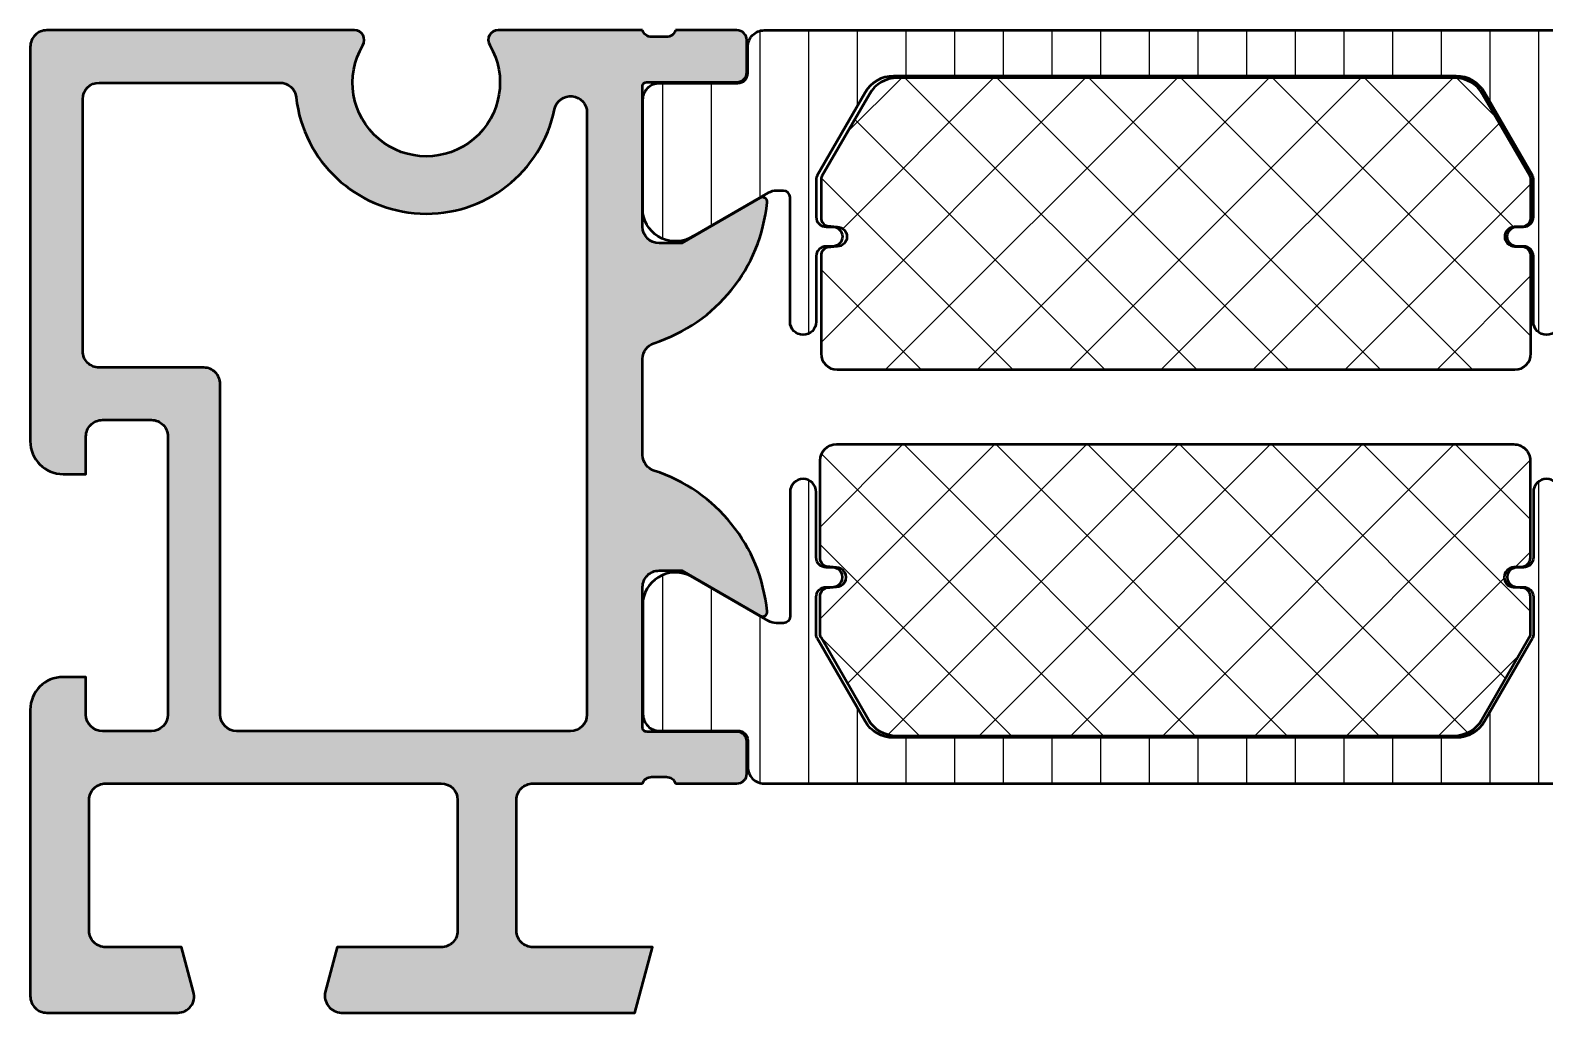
# Model space of a CAD drawing. Extents: x 0 to 70, y -30 to 0.
# Drawn here: x 0 to 46.25, y -30 to 0 of the extents above; entities that cross this region are included whole.
import ezdxf

# ---------------------------------------------------------------- set-up
doc = ezdxf.new("R2010")
doc.units = 0
for name, color, linetype, lineweight in [('0S-Alu contour', 7, 'Continuous', 50), ('0S-Alu hatch', 252, 'Continuous', 25), ('0S-Plastic contour', 254, 'Continuous', 50), ('0S-Plastic hatch', 253, 'Continuous', 25), ('0S-PT contour', 91, 'Continuous', 50), ('0S-PT hatch', 103, 'Continuous', 25)]:
    doc.layers.add(name, color=color, linetype=linetype, lineweight=lineweight)
pattern_1 = [(135, (0, 0), (-1.403165018917055, -1.403165018917055), []), (225, (0, 0), (1.403165018917055, -1.403165018917055), [])]
pattern_2 = [(90, (0, 0), (-1.4859, 0), [])]

# ---------------------------------------------------------------- blocks, each defined once
blk = doc.blocks.new('373840__84A94E6F_98FE_4E02_81BB_5062945A192A_')
at = {"layer": '0S-PT hatch'}
h = blk.add_hatch(dxfattribs=at)
h.set_pattern_fill('ANSI37', color=256, scale=0.625, angle=90, style=0)
h.set_pattern_definition(pattern_1)
edge = h.paths.add_edge_path()
edge.add_ellipse((45.30675354166806, -13.13669570241585), major_axis=(-0.4950000000000064, 0), ratio=1, start_angle=180, end_angle=270.0000000000008, ccw=False)
edge.add_line((45.80175354166807, -13.13669570241586), (45.80175354176694, -14.12669570241584))
edge.add_line((45.80175354176694, -14.12669570241584), (45.80175354176694, -16.10669570241588))
edge.add_ellipse((45.52417464414637, -16.11474018641769), major_axis=(-0.2776954413149472, 0), ratio=1, start_angle=85.91688235948038, end_angle=181.6600181461451, ccw=False)
edge.add_line((45.50440174497333, -16.39173078298262), (45.3064895305107, -16.39611335367304))
edge.add_arc((45.31656762396829, -16.70278662582439), 0.3068388238469064, 91.88221322522874, 266.5188238284825)
edge.add_line((45.29793618302895, -17.00905927107413), (45.49931529471485, -17.01437805469059))
edge.add_ellipse((45.53118259361233, -17.28330706807234), major_axis=(-0.27081052227988, 0), ratio=1, start_angle=177.5897791427145, end_angle=276.75786897964304, ccw=False)
edge.add_line((45.80175354176694, -17.29469570241583), (45.80175354176694, -18.44715630136487))
edge.add_ellipse((45.60375354213104, -18.44715630136487), major_axis=(-0.1979999996359041, 0), ratio=1, start_angle=150.0000053455932, end_angle=180, ccw=False)
edge.add_line((45.77522658100156, -18.5461562851847), (44.32576648727024, -21.05669535199894))
edge.add_ellipse((43.46840082294906, -20.56169516156339), major_axis=(-0.9900005408524362, 0), ratio=1, start_angle=89.9999999999992, end_angle=150.0000053455929, ccw=False)
edge.add_line((43.46840082294905, -21.55169570241583), (26.45410626048598, -21.55169570241584))
edge.add_ellipse((26.45410626048599, -20.56169516156336), major_axis=(-0.9900005408524812, 0), ratio=1, start_angle=29.999994654407885, end_angle=89.99999999999937, ccw=False)
edge.add_line((25.59674059616479, -21.05669535199894), (24.14728050243346, -18.54615628518468))
edge.add_ellipse((24.31875354130394, -18.44715630136487), major_axis=(-0.1979999996358538, 0), ratio=1, start_angle=0, end_angle=29.9999946544105, ccw=False)
edge.add_line((24.12075354166808, -18.44715630136487), (24.12075354166808, -17.29469570241582))
edge.add_ellipse((24.38323160599479, -17.28039624846058), major_axis=(-0.2628672833125327, 0), ratio=1, start_angle=-97.79679478533632, end_angle=3.118314914354926, ccw=False)
edge.add_line((24.41889222061983, -17.01995905987055), (24.61575354166794, -16.99769570241587))
edge.add_arc((24.61575354166797, -16.70069570241587), 0.296999999999997, 269.9999999999958, 449.9999999999958)
edge.add_line((24.61575354166799, -16.40369570241587), (24.42041237790429, -16.38088642705345))
edge.add_ellipse((24.38276588881733, -16.12118806274226), major_axis=(-0.2624128399421112, 0), ratio=1, start_angle=-3.1659036410578096, end_angle=98.24827529625901, ccw=False)
edge.add_line((24.12075354166809, -16.10669570241587), (24.12075354166809, -14.12669570241584))
edge.add_line((24.12075354166809, -14.12669570241584), (24.12075354166808, -13.13669570241584))
edge.add_ellipse((24.61575354166809, -13.13669570241584), major_axis=(-0.4950000000000046, 0), ratio=1, start_angle=270, end_angle=360, ccw=False)
edge.add_line((24.61575354166809, -12.64169570241584), (45.30675354166805, -12.64169570241585))
at = {"layer": '0S-PT contour', "color": 7}
for points in [[(24.61575354166809, -12.64169570241584), (45.30675354166805, -12.64169570241585)], [(24.12075354166809, -16.10669570241587), (24.12075354166809, -14.12669570241584), (24.12075354166808, -13.13669570241584)], [(45.80175354166807, -13.13669570241586), (45.80175354176694, -14.12669570241584), (45.80175354176694, -16.10669570241588)], [(24.61575354166799, -16.40369570241587), (24.42041237790429, -16.38088642705345)], [(45.50440174497333, -16.39173078298262), (45.3064895305107, -16.39611335367304)], [(24.41889222061983, -17.01995905987055), (24.61575354166794, -16.99769570241587)], [(45.29793618302895, -17.00905927107413), (45.49931529471485, -17.01437805469059)], [(24.12075354166808, -18.44715630136487), (24.12075354166808, -17.29469570241582)], [(45.80175354176694, -17.29469570241583), (45.80175354176694, -18.44715630136487)], [(25.59674059616479, -21.05669535199894), (24.14728050243346, -18.54615628518468)], [(45.77522658100156, -18.5461562851847), (44.32576648727024, -21.05669535199894)], [(43.46840082294905, -21.55169570241583), (26.45410626048598, -21.55169570241584)]]:
    blk.add_lwpolyline(points, dxfattribs=at)
at = {"layer": '0S-PT contour', "color": 7, "extrusion": (0, 0, -1)}
for centre, radius, start, end in [((-24.61575354166809, -13.13669570241584), 0.4950000000000046, 0, 90), ((-45.30675354166806, -13.13669570241585), 0.4950000000000064, 89.9999999999992, 180), ((-24.38276588881733, -16.12118806274226), 0.2624128399421112, 261.751724703741, 3.16590364105788), ((-45.52417464414637, -16.11474018641769), 0.2776954413149472, 178.3399818538549, 274.0831176405196), ((-24.38323160599479, -17.28039624846058), 0.2628672833125327, 356.8816850856451, 97.79679478533625), ((-45.53118259361233, -17.28330706807234), 0.27081052227988, 83.24213102035696, 182.4102208572855), ((-24.31875354130394, -18.44715630136487), 0.1979999996358538, 330.0000053455895, 0), ((-45.60375354213104, -18.44715630136487), 0.1979999996359041, 180, 209.9999946544069), ((-26.45410626048599, -20.56169516156336), 0.9900005408524812, 270.0000000000006, 330.0000053455921), ((-43.46840082294906, -20.56169516156339), 0.9900005408524362, 209.9999946544071, 270.0000000000008)]:
    blk.add_arc(centre, radius, start, end, dxfattribs=at)
at = {"layer": '0S-PT contour', "color": 7}
for centre, radius, start, end in [((24.61575354166797, -16.70069570241587), 0.296999999999997, 269.9999999999958, 89.9999999999959), ((45.31656762396829, -16.70278662582439), 0.3068388238469064, 91.88221322522874, 266.5188238284825)]:
    blk.add_arc(centre, radius, start, end, dxfattribs=at)
blk = doc.blocks.new('244217__650676E9_0D97_44A4_AF06_2F139816942C___6220376D_D4CB_4316_90C6_E2EEF06ECD18_')
at = {"layer": '0S-Plastic hatch'}
h = blk.add_hatch(dxfattribs=at)
h.set_pattern_fill('ANSI31', color=256, scale=0.4680000000000001, angle=45, style=0)
h.set_pattern_definition(pattern_2)
edge = h.paths.add_edge_path()
edge.add_line((22.40999699990731, -23.00000000000717), (47.490003, -23))
edge.add_arc((47.49000567890919, -22.5000026789092), 0.499997321097979, 269.9996930179738, 360.0003069823849)
edge.add_line((47.990003, -22.49999999999687), (47.990003, -21.68966866666667))
edge.add_ellipse((48.29000299999999, -21.68966866666665), major_axis=(-0.29999999999999, 0), ratio=1, start_angle=269.99999999999864, end_angle=360, ccw=False)
edge.add_line((48.290003, -21.38966866666666), (50.69000138293631, -21.39000061706369))
edge.add_arc((50.69000402256139, -20.89000463962507), 0.4999959774455797, 269.9996975188133, 360.0003024817733)
edge.add_line((51.18999999999999, -20.89000199999487), (51.18999999999999, -17.41346050190052))
edge.add_arc((50.20018192527714, -17.55577115089187), 0.9999960709244765, 8.18160805189962, 122.7270160998402)
edge.add_line((49.65954700000001, -16.71451850190052), (47.36474684376331, -18.03301291510038))
edge.add_ellipse((47.11474721305098, -17.60000000000011), major_axis=(-0.4999999999999363, 0), ratio=1, start_angle=89.9999999999992, end_angle=119.99995113626531, ccw=False)
edge.add_line((47.11474721305097, -18.10000000000005), (46.9, -18.10000000000005))
edge.add_ellipse((46.9, -17.90000000000006), major_axis=(-0.1999999999999922, 0), ratio=1, start_angle=0, end_angle=90, ccw=False)
edge.add_line((46.7, -17.90000000000005), (46.7, -14.10000000000002))
edge.add_arc((46.29999999999999, -14.10000000000002), 0.4000000000000057, 0, 180)
edge.add_line((45.89999999999998, -14.10000000000002), (45.89999999999998, -16.10000000000005))
edge.add_ellipse((45.59999999999997, -16.10000000000005), major_axis=(-0.3000000000000114, 0), ratio=1, start_angle=90.00000000000267, end_angle=180, ccw=False)
edge.add_line((45.59999999999998, -16.40000000000006), (45.40000000000007, -16.40000000000006))
edge.add_arc((45.40000000000008, -16.70000000000006), 0.2999999999999971, 90.00000000000136, 270.0000000000027)
edge.add_line((45.40000000000008, -17.00000000000005), (45.59999999999997, -17.00000000000003))
edge.add_ellipse((45.60000000000002, -17.30000000000002), major_axis=(-0.2999999999999864, 0), ratio=1, start_angle=180, end_angle=270.00000000000813, ccw=False)
edge.add_line((45.9, -17.30000000000002), (45.9, -18.46410161510006))
edge.add_ellipse((45.70000000036769, -18.46410161510001), major_axis=(-0.1999999996323041, 0), ratio=1, start_angle=150.0000053455937, end_angle=180, ccw=False)
edge.add_line((45.87320509013597, -18.56410159875643), (44.40910398535686, -21.09999964604357))
edge.add_ellipse((43.54307806180009, -20.59999945368438), major_axis=(-1.000000546315642, 0), ratio=1, start_angle=90.0000000000004, end_angle=150.0000053455914, ccw=False)
edge.add_line((43.5430780618001, -21.60000000000002), (26.35692193810003, -21.60000000000002))
edge.add_ellipse((26.35692193810003, -20.59999945368439), major_axis=(-1.000000546315636, 0), ratio=1, start_angle=29.999994654408283, end_angle=89.99999999999977, ccw=False)
edge.add_line((25.49089601454327, -21.09999964604357), (24.02679490976416, -18.56410159875645))
edge.add_ellipse((24.20000000027586, -18.46410161510055), major_axis=(-0.2000000002758611, 0), ratio=1, start_angle=0, end_angle=29.999994547786685, ccw=False)
edge.add_line((24, -18.46410161510019), (23.99999999999999, -17.30000000000004))
edge.add_ellipse((24.3, -17.30000000000004), major_axis=(-0.3000000000000149, 0), ratio=1, start_angle=270.0000000000007, end_angle=360, ccw=False)
edge.add_line((24.3, -17.00000000000003), (24.4999999999, -17.00000000000005))
edge.add_arc((24.50000000000012, -16.70000000000004), 0.2999999999999829, 269.999999980878, 449.9999999999932)
edge.add_line((24.50000000000016, -16.40000000000006), (24.29999999999991, -16.4))
edge.add_ellipse((24.30000000000001, -16.10000000000002), major_axis=(-0.2999999999999794, 0), ratio=1, start_angle=0, end_angle=89.9999999999817, ccw=False)
edge.add_line((24.00000000000003, -16.10000000000003), (24, -14.10000000000001))
edge.add_arc((23.59999999990014, -14.10000000000002), 0.3999999999999986, 0, 180)
edge.add_line((23.19999999990014, -14.10000000000002), (23.19999999990013, -17.90000000000004))
edge.add_ellipse((22.99999999990012, -17.90000000000005), major_axis=(-0.2000000000000064, 0), ratio=1, start_angle=90.00000000000102, end_angle=180, ccw=False)
edge.add_line((22.99999999990013, -18.10000000000005), (22.78525278684916, -18.10000000000005))
edge.add_ellipse((22.78525278684918, -17.59999999999999), major_axis=(-0.500000000000057, 0), ratio=1, start_angle=60.0000488637383, end_angle=89.9999999999967, ccw=False)
edge.add_line((22.53525315613682, -18.03301291510038), (20.24045299990013, -16.71451850190053))
edge.add_arc((19.69981807462297, -17.55577115089188), 0.999996070924481, 57.27298390015943, 171.8183919481002)
edge.add_line((18.70999999990012, -17.41346050190052), (18.70999989431426, -20.89000200000027))
edge.add_arc((19.20999587175289, -20.89000463962535), 0.4999959774455868, 179.9996975182267, 270.0003024811859)
edge.add_line((19.20999851137796, -21.39000061706397), (21.60999689431427, -21.38966866666694))
edge.add_ellipse((21.60999689431428, -21.68966866666694), major_axis=(-0.2999999999999971, 0), ratio=1, start_angle=180, end_angle=270.00000000000136, ccw=False)
edge.add_line((21.90999689431428, -21.68966866666695), (21.90999699990014, -22.5))
edge.add_arc((22.40999432099812, -22.5000026789092), 0.4999973211051546, 179.999693017615, 270.0003069820253)
at = {"layer": '0S-Plastic contour', "color": 7}
for points in [[(23.19999999990014, -14.10000000000002), (23.19999999990013, -17.90000000000004)], [(24.00000000000003, -16.10000000000003), (24, -14.10000000000001)], [(45.89999999999998, -14.10000000000002), (45.89999999999998, -16.10000000000005)], [(46.7, -17.90000000000005), (46.7, -14.10000000000002)], [(24.50000000000016, -16.40000000000006), (24.29999999999991, -16.4)], [(45.59999999999998, -16.40000000000006), (45.40000000000007, -16.40000000000006)], [(22.53525315613682, -18.03301291510038), (20.24045299990013, -16.71451850190053)], [(24.3, -17.00000000000003), (24.4999999999, -17.00000000000005)], [(45.40000000000008, -17.00000000000005), (45.59999999999997, -17.00000000000003)], [(49.65954700000001, -16.71451850190052), (47.36474684376331, -18.03301291510038)], [(18.70999999990012, -17.41346050190052), (18.70999989431426, -20.89000200000027)], [(24, -18.46410161510019), (23.99999999999999, -17.30000000000004)], [(45.9, -17.30000000000002), (45.9, -18.46410161510006)], [(51.18999999999999, -20.89000199999487), (51.18999999999999, -17.41346050190052)], [(22.99999999990013, -18.10000000000005), (22.78525278684916, -18.10000000000005)], [(47.11474721305097, -18.10000000000005), (46.9, -18.10000000000005)], [(25.49089601454327, -21.09999964604357), (24.02679490976416, -18.56410159875645)], [(45.87320509013597, -18.56410159875643), (44.40910398535686, -21.09999964604357)], [(19.20999851137796, -21.39000061706397), (21.60999689431427, -21.38966866666694)], [(21.90999689431428, -21.68966866666695), (21.90999699990014, -22.5)], [(43.5430780618001, -21.60000000000002), (26.35692193810003, -21.60000000000002)], [(47.990003, -22.49999999999687), (47.990003, -21.68966866666667)], [(48.290003, -21.38966866666666), (50.69000138293631, -21.39000061706369)], [(22.40999699990731, -23.00000000000717), (47.490003, -23)]]:
    blk.add_lwpolyline(points, dxfattribs=at)
for centre, radius, start, end in [((23.59999999990014, -14.10000000000002), 0.3999999999999986, 0, 180), ((46.29999999999999, -14.10000000000002), 0.4000000000000057, 0, 180), ((19.69981807462297, -17.55577115089188), 0.999996070924481, 57.27298390015943, 171.8183919481002), ((24.50000000000012, -16.70000000000004), 0.2999999999999829, 269.999999980878, 89.99999999999324), ((45.40000000000008, -16.70000000000006), 0.2999999999999971, 90.00000000000136, 270.0000000000027), ((50.20018192527714, -17.55577115089187), 0.9999960709244765, 8.18160805189962, 122.7270160998402), ((19.20999587175289, -20.89000463962535), 0.4999959774455868, 179.9996975182267, 270.0003024811859), ((50.69000402256139, -20.89000463962507), 0.4999959774455797, 269.9996975188133, 0.0003024817733149), ((22.40999432099812, -22.5000026789092), 0.4999973211051546, 179.999693017615, 270.0003069820253), ((47.49000567890919, -22.5000026789092), 0.499997321097979, 269.9996930179738, 0.0003069823849455)]:
    blk.add_arc(centre, radius, start, end, dxfattribs=at)
at = {"layer": '0S-Plastic contour', "color": 7, "extrusion": (0, 0, -1)}
for centre, radius, start, end in [((-24.30000000000001, -16.10000000000002), 0.2999999999999794, 270.0000000000183, 0), ((-45.59999999999997, -16.10000000000005), 0.3000000000000114, 180, 269.9999999999973), ((-24.3, -17.30000000000004), 0.3000000000000149, 0, 89.99999999999935), ((-45.60000000000002, -17.30000000000002), 0.2999999999999865, 89.99999999999186, 180), ((-22.78525278684918, -17.59999999999999), 0.500000000000057, 270.0000000000033, 299.9999511362618), ((-22.99999999990012, -17.90000000000005), 0.2000000000000064, 180, 269.999999999999), ((-46.9, -17.90000000000006), 0.1999999999999922, 270, 0), ((-47.11474721305098, -17.60000000000011), 0.4999999999999363, 240.0000488637347, 270.0000000000008), ((-24.20000000027586, -18.46410161510055), 0.2000000002758611, 330.0000054522133, 0), ((-45.70000000036769, -18.46410161510001), 0.1999999996323041, 180, 209.9999946544064), ((-26.35692193810003, -20.59999945368439), 1.000000546315636, 270.0000000000002, 330.0000053455917), ((-43.54307806180009, -20.59999945368438), 1.000000546315642, 209.9999946544087, 269.9999999999996), ((-21.60999689431428, -21.68966866666694), 0.2999999999999971, 89.99999999999864, 180), ((-48.29000299999999, -21.68966866666665), 0.29999999999999, 0, 90.00000000000136)]:
    blk.add_arc(centre, radius, start, end, dxfattribs=at)
blk = doc.blocks.new('373840__4C39BD4F_C58D_4066_A376_490FDE88BE73_')
at = {"layer": '0S-PT hatch'}
h = blk.add_hatch(dxfattribs=at)
h.set_pattern_fill('ANSI37', color=256, scale=0.625, angle=90, style=0)
h.set_pattern_definition(pattern_1)
edge = h.paths.add_edge_path()
edge.add_line((24.64175193269304, -10.36216350992348), (45.33275193269301, -10.36216350992349))
edge.add_arc((45.33275193269301, -9.86716350992348), 0.4950000000000117, 270, 360)
edge.add_line((45.82775193269302, -9.86716350992348), (45.82775193279189, -8.877163509923491))
edge.add_line((45.82775193279189, -8.877163509923491), (45.82775193279189, -6.897163509923458))
edge.add_arc((45.55017303517132, -6.889119025921662), 0.277695441314961, 358.3399818538581, 454.0831176405178)
edge.add_line((45.53040013599829, -6.612128429356717), (45.33248792153566, -6.607745858666291))
edge.add_ellipse((45.34256601499325, -6.301072586514944), major_axis=(-0.3068388238469082, 0), ratio=1, start_angle=-86.51882382848117, end_angle=88.11778677477002, ccw=False)
edge.add_line((45.3239345740539, -5.994799941265196), (45.5253136857398, -5.989481157648739))
edge.add_arc((45.55718098463728, -5.720552144266992), 0.2708105222798804, 263.242131020357, 362.4102208572856)
edge.add_line((45.8277519327919, -5.709163509923506), (45.82775193279191, -4.556702910974458))
edge.add_arc((45.62975193315604, -4.556702910974451), 0.1979999996358685, 0, 29.99999465440938)
edge.add_line((45.80122497202653, -4.457702927154635), (44.3517648782952, -1.947163860340388))
edge.add_arc((43.494399213974, -2.442164050775961), 0.9900005408524593, 29.99999465440762, 90)
edge.add_line((43.494399213974, -1.452163509923502), (26.48010465151094, -1.452163509923479))
edge.add_arc((26.48010465151094, -2.442164050775947), 0.990000540852467, 90, 150.0000053455923)
edge.add_line((25.62273898718975, -1.947163860340373), (24.17327889345842, -4.457702927154642))
edge.add_arc((24.34475193232888, -4.556702910974454), 0.1979999996358476, 150.0000053455884, 180)
edge.add_line((24.14675193269304, -4.556702910974454), (24.14675193269304, -5.709163509923499))
edge.add_arc((24.40922999701974, -5.723462963878741), 0.2628672833125291, 176.881685085645, 277.7967947853372)
edge.add_line((24.44489061164478, -5.983900152468761), (24.6417519326929, -6.006163509923453))
edge.add_ellipse((24.64175193269292, -6.30316350992345), major_axis=(-0.296999999999997, 0), ratio=1, start_angle=90.0000000000042, end_angle=270.0000000000041, ccw=False)
edge.add_line((24.64175193269294, -6.600163509923447), (24.44641076892924, -6.622972785285867))
edge.add_arc((24.40876427984229, -6.882671149597062), 0.2624128399421112, 81.75172470374098, 183.1659036410579)
edge.add_line((24.14675193269305, -6.897163509923451), (24.14675193269305, -8.877163509923484))
edge.add_line((24.14675193269305, -8.877163509923484), (24.14675193269304, -9.86716350992348))
edge.add_arc((24.64175193269304, -9.86716350992348), 0.4950000000000046, 180, 270)
at = {"layer": '0S-PT contour', "color": 7}
for points in [[(43.494399213974, -1.452163509923502), (26.48010465151094, -1.452163509923479)], [(25.62273898718975, -1.947163860340373), (24.17327889345842, -4.457702927154642)], [(45.80122497202653, -4.457702927154635), (44.3517648782952, -1.947163860340388)], [(24.14675193269304, -4.556702910974454), (24.14675193269304, -5.709163509923499)], [(45.8277519327919, -5.709163509923506), (45.82775193279191, -4.556702910974458)], [(24.44489061164478, -5.983900152468761), (24.6417519326929, -6.006163509923453)], [(45.3239345740539, -5.994799941265196), (45.5253136857398, -5.989481157648739)], [(24.14675193269305, -6.897163509923451), (24.14675193269305, -8.877163509923484), (24.14675193269304, -9.86716350992348)], [(24.64175193269294, -6.600163509923447), (24.44641076892924, -6.622972785285867)], [(45.53040013599829, -6.612128429356717), (45.33248792153566, -6.607745858666291)], [(45.82775193269302, -9.86716350992348), (45.82775193279189, -8.877163509923491), (45.82775193279189, -6.897163509923458)], [(24.64175193269304, -10.36216350992348), (45.33275193269301, -10.36216350992349)]]:
    blk.add_lwpolyline(points, dxfattribs=at)
for centre, radius, start, end in [((26.48010465151094, -2.442164050775947), 0.990000540852467, 90, 150.0000053455923), ((43.494399213974, -2.442164050775961), 0.9900005408524593, 29.99999465440762, 90), ((24.34475193232888, -4.556702910974454), 0.1979999996358476, 150.0000053455884, 180), ((45.62975193315604, -4.556702910974451), 0.1979999996358685, 0, 29.99999465440938), ((24.40922999701974, -5.723462963878741), 0.2628672833125291, 176.881685085645, 277.7967947853372), ((45.55718098463728, -5.720552144266992), 0.2708105222798804, 263.242131020357, 2.410220857285582), ((24.40876427984229, -6.882671149597062), 0.2624128399421112, 81.75172470374098, 183.1659036410579), ((45.55017303517132, -6.889119025921662), 0.277695441314961, 358.3399818538581, 94.08311764051786), ((24.64175193269304, -9.86716350992348), 0.4950000000000046, 180, 270), ((45.33275193269301, -9.86716350992348), 0.4950000000000117, 270, 0)]:
    blk.add_arc(centre, radius, start, end, dxfattribs=at)
at = {"layer": '0S-PT contour', "color": 7, "extrusion": (0, 0, -1)}
for centre, radius, start, end in [((-24.64175193269292, -6.30316350992345), 0.296999999999997, 89.9999999999959, 269.9999999999958), ((-45.34256601499325, -6.301072586514944), 0.3068388238469082, 271.88221322523, 86.51882382848127)]:
    blk.add_arc(centre, radius, start, end, dxfattribs=at)
blk = doc.blocks.new('361450__BD29AA37_3FA2_464C_9EF9_9E5709FCD287_')
at = {"layer": '0S-Alu hatch'}
h = blk.add_hatch(color=256, dxfattribs=at)
edge = h.paths.add_edge_path()
edge.add_arc((0.5, -0.4994506835938921), 0.4999999999999858, 89.99999999999511, 180)
edge.add_line((1.42e-14, -0.4994506835938921), (8.53e-14, -12.54959778256389))
edge.add_arc((1.000019823147837, -12.54957795941676), 1.000019823344223, 180.0011357606123, 269.9988642397725)
edge.add_line((0.9999999999994027, -13.54959778256451), (1.700012207030852, -13.54959778256429))
edge.add_line((1.700012207030852, -13.54959778256429), (1.700012207030979, -12.39959778256217))
edge.add_ellipse((2.200012207031571, -12.39959778256296), major_axis=(-0.500000000000592, 0), ratio=1, start_angle=269.9999999998708, end_angle=360, ccw=False)
edge.add_line((2.200012207032699, -11.89959778256237), (3.700012207030795, -11.89959778256507))
edge.add_ellipse((3.700012207030795, -12.3995977825653), major_axis=(-0.5000000000002274, 0), ratio=1, start_angle=180, end_angle=270.00000000000006, ccw=False)
edge.add_line((4.200012207031022, -12.3995977825653), (4.200012207030752, -20.89945068359415))
edge.add_ellipse((3.70001220703036, -20.89945068359392), major_axis=(-0.5000000000003922, 0), ratio=1, start_angle=90.00000000002541, end_angle=180, ccw=False)
edge.add_line((3.700012207030582, -21.39945068359432), (2.200012207030823, -21.39945068359363))
edge.add_ellipse((2.200012207031091, -20.89945068359341), major_axis=(-0.5000000000002239, 0), ratio=1, start_angle=0, end_angle=89.9999999999693, ccw=False)
edge.add_line((1.700012207030866, -20.89945068359341), (1.700012207030866, -19.74945068359303))
edge.add_line((1.700012207030866, -19.74945068359303), (0.9999999999991047, -19.74945068359246))
edge.add_arc((1.000019823146871, -20.74947050673927), 1.000019823343275, 90.00113576018921, 179.9988642400294)
edge.add_line((7.11e-14, -20.74945068359531), (0, -29.50000000000001))
edge.add_arc((0.4999999999999858, -29.49999999999999), 0.4999999999999858, 180, 270.0000000000017)
edge.add_line((0.5, -29.99999999999998), (4.502929687499914, -29.99999999999998))
edge.add_arc((4.502163794255082, -29.49914171856599), 0.5008588670209102, 270.0876144368761, 374.9569972385804)
edge.add_line((4.986053466796946, -29.36987304687482), (4.618408203125113, -27.99975585937492))
edge.add_line((4.618408203125113, -27.99975585937492), (2.300086064073326, -28.00015490787425))
edge.add_ellipse((2.299999999999758, -27.50015491528154), major_axis=(-0.4999999999997341, 0), ratio=1, start_angle=0, end_angle=90.009862216415, ccw=False)
edge.add_line((1.800000000000025, -27.50015491528154), (1.800000000000139, -23.49951171874985))
edge.add_ellipse((2.300000000000096, -23.49951171874989), major_axis=(-0.4999999999999574, 0), ratio=1, start_angle=269.9999999999951, end_angle=360, ccw=False)
edge.add_line((2.300000000000139, -22.99951171874994), (12.54991302490239, -22.99951171874991))
edge.add_ellipse((12.54991302490234, -23.49951171874996), major_axis=(-0.500000000000057, 0), ratio=1, start_angle=180, end_angle=269.9999999999935, ccw=False)
edge.add_line((13.04991302490239, -23.49951171874996), (13.04991302490232, -27.50013368336791))
edge.add_ellipse((12.5499130249025, -27.50013368336791), major_axis=(-0.4999999999998206, 0), ratio=1, start_angle=89.99098768713361, end_angle=180, ccw=False)
edge.add_line((12.54983437763646, -28.00013367718234), (9.371795654296875, -27.99963378906245))
edge.add_line((9.371795654296875, -27.99963378906245), (9.004119873046847, -29.36987304687495))
edge.add_arc((9.509384776708089, -29.48210319723944), 0.5175792012075434, 167.4766969718996, 268.5285277061874)
edge.add_line((9.4960937499999, -29.99951171874993), (18.46334838867193, -29.99999999999982))
edge.add_line((18.46334838867193, -29.99999999999982), (18.99914550781246, -27.99999999999995))
edge.add_line((18.99914550781246, -27.99999999999995), (15.34991302490239, -27.99999999999994))
edge.add_ellipse((15.34991302490239, -27.49999999999994), major_axis=(-0.4999999999999965, 0), ratio=1, start_angle=0, end_angle=90.0000000000004, ccw=False)
edge.add_line((14.84991302490239, -27.49999999999995), (14.84991302490239, -23.49936930788282))
edge.add_ellipse((15.34991302490232, -23.4993693078829), major_axis=(-0.4999999999999272, 0), ratio=1, start_angle=269.9986288125095, end_angle=360, ccw=False)
edge.add_line((15.3499249907705, -22.99936930802616), (18.7000000000005, -22.9994506835938))
edge.add_ellipse((18.96752059199362, -23.07828713013685), major_axis=(-0.2788950563274398, 0), ratio=1, start_angle=268.8354106259038, end_angle=343.58012358050667, ccw=False)
edge.add_line((18.97318899999199, -22.7994496835938), (19.42678299999198, -22.7994496835938))
edge.add_ellipse((19.43244365946904, -23.07831777923697), major_axis=(-0.2789255417371577, 0), ratio=1, start_angle=196.4245945553559, end_angle=271.16287007288713, ccw=False)
edge.add_line((19.69998699999199, -22.9994506835938), (21.5799980000005, -22.9994506835938))
edge.add_arc((21.57999800000051, -22.6994506835938), 0.2999999999999971, 269.9999999999986, 360)
edge.add_line((21.87999800000051, -22.6994506835938), (21.8799980000005, -21.71947636455101))
edge.add_arc((21.5799980000005, -21.71947636455101), 0.2999999999999989, 0, 90)
edge.add_line((21.5799980000005, -21.41947636455101), (18.8200000000005, -21.41947636455101))
edge.add_ellipse((18.82000000000049, -21.29947636455101), major_axis=(-0.1199999999999939, 0), ratio=1, start_angle=0, end_angle=90.00000000000512, ccw=False)
edge.add_line((18.7000000000005, -21.29947636455101), (18.70000000000048, -16.99945068359378))
edge.add_ellipse((19.20000000000045, -16.99945068359376), major_axis=(-0.4999999999999645, 0), ratio=1, start_angle=269.9999999999992, end_angle=360, ccw=False)
edge.add_line((19.20000000000046, -16.4994506835938), (19.90000000000049, -16.4994506835938))
edge.add_line((19.90000000000049, -16.4994506835938), (22.29282032302801, -17.88094614121618))
edge.add_arc((22.36188021535215, -17.7613308989455), 0.1381197846483033, 240.000000000005, 367.7024374940943)
edge.add_arc((17.52052898054733, -18.20894928692931), 5.00000000000076, 5.349228009617605, 72.22027457328598)
edge.add_ellipse((19.1999999999993, -12.97164300461001), major_axis=(-0.4999999999992619, 0), ratio=1, start_angle=0, end_angle=72.22027457329187, ccw=False)
edge.add_line((18.70000000000004, -12.97164300461001), (18.70000000000004, -10.02725836257934))
edge.add_ellipse((19.20000000000071, -10.02725836257937), major_axis=(-0.5000000000006679, 0), ratio=1, start_angle=287.77972542664963, end_angle=360, ccw=False)
edge.add_arc((17.52052898055443, -4.789952080258341), 4.999999999999263, 287.7797254266517, 354.6507719903814)
edge.add_arc((22.36188021535776, -5.237570468242104), 0.1381197846482943, 352.2975625059097, 480.0000000000004)
edge.add_line((22.29282032303361, -5.117955225971446), (19.90000000000615, -6.499450683593828))
edge.add_line((19.90000000000615, -6.499450683593828), (19.20000000000608, -6.499450683593831))
edge.add_ellipse((19.20000000000609, -5.999450683593839), major_axis=(-0.499999999999992, 0), ratio=1, start_angle=0, end_angle=89.9999999999992, ccw=False)
edge.add_line((18.7000000000061, -5.999450683593835), (18.70000000000614, -1.699425002636626))
edge.add_ellipse((18.82000000000615, -1.699425002636622), major_axis=(-0.1200000000000045, 0), ratio=1, start_angle=270, end_angle=360, ccw=False)
edge.add_line((18.82000000000615, -1.579425002636618), (21.57999800000615, -1.579425002636615))
edge.add_arc((21.57999800000615, -1.279425002636621), 0.29999999999999, 270, 360)
edge.add_line((21.87999800000614, -1.279425002636621), (21.87999800000615, -0.2994506835938395))
edge.add_arc((21.57999800000615, -0.2994506835938395), 0.3000000000000007, 0, 90.00000000000136)
edge.add_line((21.57999800000614, 0.0005493164061612), (19.69998699999763, 0.0005493164061683))
edge.add_ellipse((19.4324436594747, 0.0794164120493264), major_axis=(-0.2789255417371413, 0), ratio=1, start_angle=88.83712992711361, end_angle=163.5754054446469, ccw=False)
edge.add_line((19.42678299999764, -0.199451683593832), (18.97318899999763, -0.199451683593832))
edge.add_ellipse((18.96752059199926, 0.0793857629492131), major_axis=(-0.2788950563274322, 0), ratio=1, start_angle=16.419876419491004, end_angle=91.16458937409698, ccw=False)
edge.add_line((18.70000000000614, 0.0005493164061754), (14.28726061646289, 0.0005493164061967))
edge.add_arc((14.28726061646283, -0.2994506835938893), 0.3000000000000859, 89.99999999999051, 210.6507699401211)
edge.add_ellipse((12.09351951961451, -1.599450683593958), major_axis=(-2.250000000000202, 0), ratio=1, start_angle=-30.650769940121506, end_angle=210.6507699401274, ccw=False)
edge.add_arc((9.899778422766074, -0.2994506835939745), 0.3000000000001428, 329.3492300598606, 449.9999999999864)
edge.add_line((9.899778422766145, 0.0005493164061683), (0.5000000000000427, 0.0005493164060937))
edge = h.paths.add_edge_path()
edge.add_line((1.600000000000093, -9.799597782563968), (1.600000000000022, -2.099450683593875))
edge.add_ellipse((2.100000000000051, -2.09945068359385), major_axis=(-0.5000000000000285, 0), ratio=1, start_angle=270.00000000000324, end_angle=360, ccw=False)
edge.add_line((2.100000000000022, -1.599450683593822), (7.621383564605515, -1.599450683593796))
edge.add_ellipse((7.621383564605544, -2.099450683594163), major_axis=(-0.5000000000003676, 0), ratio=1, start_angle=186.3793702084008, end_angle=270.00000000000324, ccw=False)
edge.add_arc((12.09351951960656, -1.599450683597829), 4.000000000000654, 186.3793702083935, 348.2986082579986)
edge.add_ellipse((16.50000000000081, -2.512100548498452), major_axis=(-0.49999999999919, 0), ratio=1, start_angle=180, end_angle=348.2986082580018, ccw=False)
edge.add_line((17, -2.512100548498452), (17.00000000000007, -20.89951171874989))
edge.add_ellipse((16.50000000000007, -20.89951171874989), major_axis=(-0.5, 0), ratio=1, start_angle=90.00000000000318, end_angle=180, ccw=False)
edge.add_line((16.5000000000001, -21.39951171874988), (6.300012207030903, -21.39951171874977))
edge.add_ellipse((6.300012207030931, -20.89951171874983), major_axis=(-0.4999999999999432, 0), ratio=1, start_angle=0, end_angle=89.9999999999967, ccw=False)
edge.add_line((5.800012207030988, -20.89951171874983), (5.800012207030992, -10.79959778256393))
edge.add_arc((5.300012207031031, -10.79959778256393), 0.499999999999961, 0, 90.00000000001138)
edge.add_line((5.300012207030931, -10.29959778256397), (2.099999999999894, -10.29959778256366))
edge.add_ellipse((2.099999999999781, -9.799597782563971), major_axis=(-0.4999999999996874, 0), ratio=1, start_angle=0, end_angle=90.00000000001302, ccw=False)
at = {"layer": '0S-Alu contour', "color": 7}
for points in [[(9.899778422766145, 0.0005493164061683), (0.5000000000000427, 0.0005493164060937)], [(18.70000000000614, 0.0005493164061754), (14.28726061646289, 0.0005493164061967)], [(21.57999800000614, 0.0005493164061612), (19.69998699999763, 0.0005493164061683)], [(19.42678299999764, -0.199451683593832), (18.97318899999763, -0.199451683593832)], [(21.87999800000614, -1.279425002636621), (21.87999800000615, -0.2994506835938395)], [(1.42e-14, -0.4994506835938921), (8.53e-14, -12.54959778256389)], [(2.100000000000022, -1.599450683593822), (7.621383564605515, -1.599450683593796)], [(18.7000000000061, -5.999450683593835), (18.70000000000614, -1.699425002636626)], [(18.82000000000615, -1.579425002636618), (21.57999800000615, -1.579425002636615)], [(1.600000000000093, -9.799597782563968), (1.600000000000022, -2.099450683593875)], [(17, -2.512100548498452), (17.00000000000007, -20.89951171874989)], [(22.29282032303361, -5.117955225971446), (19.90000000000615, -6.499450683593828), (19.20000000000608, -6.499450683593831)], [(18.70000000000004, -12.97164300461001), (18.70000000000004, -10.02725836257934)], [(5.300012207030931, -10.29959778256397), (2.099999999999894, -10.29959778256366)], [(5.800012207030988, -20.89951171874983), (5.800012207030992, -10.79959778256393)], [(2.200012207032699, -11.89959778256237), (3.700012207030795, -11.89959778256507)], [(0.9999999999994027, -13.54959778256451), (1.700012207030852, -13.54959778256429), (1.700012207030979, -12.39959778256217)], [(4.200012207031022, -12.3995977825653), (4.200012207030752, -20.89945068359415)], [(19.20000000000046, -16.4994506835938), (19.90000000000049, -16.4994506835938), (22.29282032302801, -17.88094614121618)], [(18.7000000000005, -21.29947636455101), (18.70000000000048, -16.99945068359378)], [(1.700012207030866, -20.89945068359341), (1.700012207030866, -19.74945068359303), (0.9999999999991047, -19.74945068359246)], [(7.11e-14, -20.74945068359531), (0, -29.50000000000001)], [(3.700012207030582, -21.39945068359432), (2.200012207030823, -21.39945068359363)], [(16.5000000000001, -21.39951171874988), (6.300012207030903, -21.39951171874977)], [(21.5799980000005, -21.41947636455101), (18.8200000000005, -21.41947636455101)], [(21.87999800000051, -22.6994506835938), (21.8799980000005, -21.71947636455101)], [(2.300000000000139, -22.99951171874994), (12.54991302490239, -22.99951171874991)], [(15.3499249907705, -22.99936930802616), (18.7000000000005, -22.9994506835938)], [(18.97318899999199, -22.7994496835938), (19.42678299999198, -22.7994496835938)], [(19.69998699999199, -22.9994506835938), (21.5799980000005, -22.9994506835938)], [(1.800000000000025, -27.50015491528154), (1.800000000000139, -23.49951171874985)], [(13.04991302490239, -23.49951171874996), (13.04991302490232, -27.50013368336791)], [(14.84991302490239, -27.49999999999995), (14.84991302490239, -23.49936930788282)], [(4.986053466796946, -29.36987304687482), (4.618408203125113, -27.99975585937492), (2.300086064073326, -28.00015490787425)], [(12.54983437763646, -28.00013367718234), (9.371795654296875, -27.99963378906245), (9.004119873046847, -29.36987304687495)], [(9.4960937499999, -29.99951171874993), (18.46334838867193, -29.99999999999982), (18.99914550781246, -27.99999999999995), (15.34991302490239, -27.99999999999994)], [(0.5, -29.99999999999998), (4.502929687499914, -29.99999999999998)]]:
    blk.add_lwpolyline(points, dxfattribs=at)
for centre, radius, start, end in [((0.5, -0.4994506835938921), 0.4999999999999858, 89.99999999999511, 180), ((9.899778422766074, -0.2994506835939745), 0.3000000000001428, 329.3492300598606, 89.99999999998644), ((14.28726061646283, -0.2994506835938893), 0.3000000000000859, 89.99999999999051, 210.6507699401211), ((21.57999800000615, -0.2994506835938395), 0.3000000000000007, 0, 90.00000000000136), ((21.57999800000615, -1.279425002636621), 0.29999999999999, 270, 0), ((12.09351951960656, -1.599450683597829), 4.000000000000654, 186.3793702083935, 348.2986082579986), ((17.52052898055443, -4.789952080258341), 4.999999999999263, 287.7797254266517, 354.6507719903814), ((22.36188021535776, -5.237570468242104), 0.1381197846482943, 352.2975625059097, 120.0000000000004), ((5.300012207031031, -10.79959778256393), 0.499999999999961, 0, 90.00000000001138), ((1.000019823147837, -12.54957795941676), 1.000019823344223, 180.0011357606123, 269.9988642397725), ((17.52052898054733, -18.20894928692931), 5.00000000000076, 5.349228009617605, 72.22027457328598), ((22.36188021535215, -17.7613308989455), 0.1381197846483033, 240.000000000005, 7.70243749409433), ((1.000019823146871, -20.74947050673927), 1.000019823343275, 90.00113576018921, 179.9988642400294), ((21.5799980000005, -21.71947636455101), 0.2999999999999989, 0, 90), ((21.57999800000051, -22.6994506835938), 0.2999999999999971, 269.9999999999986, 0), ((0.4999999999999858, -29.49999999999999), 0.4999999999999858, 180, 270.0000000000017), ((4.502163794255082, -29.49914171856599), 0.5008588670209102, 270.0876144368761, 14.95699723858039), ((9.509384776708089, -29.48210319723944), 0.5175792012075434, 167.4766969718996, 268.5285277061874)]:
    blk.add_arc(centre, radius, start, end, dxfattribs=at)
at = {"layer": '0S-Alu contour', "color": 7, "extrusion": (0, 0, -1)}
for centre, radius, start, end in [((-18.96752059199926, 0.0793857629492131), 0.2788950563274322, 268.835410625903, 343.580123580509), ((-19.4324436594747, 0.0794164120493264), 0.2789255417371413, 196.4245945553532, 271.1628700728865), ((-12.09351951961451, -1.599450683593958), 2.250000000000202, 149.3492300598726, 30.65076994012156), ((-2.100000000000051, -2.09945068359385), 0.5000000000000285, 0, 89.99999999999675), ((-7.621383564605544, -2.099450683594163), 0.5000000000003676, 89.99999999999675, 173.6206297915992), ((-18.82000000000615, -1.699425002636622), 0.1200000000000045, 0, 90), ((-16.50000000000081, -2.512100548498452), 0.49999999999919, 11.70139174199821, 180), ((-19.20000000000609, -5.999450683593839), 0.499999999999992, 270.0000000000008, 0), ((-19.20000000000071, -10.02725836257937), 0.5000000000006679, 0, 72.22027457335035), ((-2.099999999999781, -9.799597782563971), 0.4999999999996874, 269.999999999987, 0), ((-2.200012207031571, -12.39959778256296), 0.500000000000592, 0, 90.00000000012922), ((-3.700012207030795, -12.3995977825653), 0.5000000000002274, 89.99999999999994, 180), ((-19.1999999999993, -12.97164300461001), 0.4999999999992619, 287.7797254267081, 0), ((-19.20000000000045, -16.99945068359376), 0.4999999999999645, 0, 90.00000000000081), ((-2.200012207031091, -20.89945068359341), 0.5000000000002239, 270.0000000000307, 0), ((-3.70001220703036, -20.89945068359392), 0.5000000000003922, 180, 269.9999999999746), ((-6.300012207030931, -20.89951171874983), 0.4999999999999432, 270.0000000000033, 0), ((-16.50000000000007, -20.89951171874989), 0.5, 180, 269.9999999999968), ((-18.82000000000049, -21.29947636455101), 0.1199999999999939, 269.9999999999949, 0), ((-2.300000000000096, -23.49951171874989), 0.4999999999999574, 0, 90.00000000000487), ((-12.54991302490234, -23.49951171874996), 0.500000000000057, 90.00000000000651, 180), ((-15.34991302490232, -23.4993693078829), 0.4999999999999272, 0, 90.0013711874905), ((-18.96752059199362, -23.07828713013685), 0.2788950563274398, 16.41987641949331, 91.16458937409618), ((-19.43244365946904, -23.07831777923697), 0.2789255417371577, 88.83712992711285, 163.5754054446441), ((-2.299999999999758, -27.50015491528154), 0.4999999999997341, 269.990137783585, 0), ((-12.5499130249025, -27.50013368336791), 0.4999999999998206, 180, 270.0090123128664), ((-15.34991302490239, -27.49999999999994), 0.4999999999999965, 269.9999999999996, 0)]:
    blk.add_arc(centre, radius, start, end, dxfattribs=at)
blk = doc.blocks.new('244217__51531289_E94F_4310_BA4E_B4D3734460B0___BA92F71A_2545_4D7E_A1C5_5BD267FC256B_')
at = {"layer": '0S-Plastic hatch'}
h = blk.add_hatch(dxfattribs=at)
h.set_pattern_fill('ANSI31', color=256, scale=0.4680000000000001, angle=45, style=0)
h.set_pattern_definition(pattern_2)
edge = h.paths.add_edge_path()
edge.add_ellipse((47.49000567900803, -0.4999973210908067), major_axis=(-0.4999973211051526, 0), ratio=1, start_angle=179.9996930176151, end_angle=270.000306982027, ccw=False)
edge.add_line((47.990003000106, -0.5000000000031378), (47.99000310569186, -1.310331333333056))
edge.add_arc((48.29000310569186, -1.310331333333053), 0.3000000000000043, 180, 270)
edge.add_line((48.29000310569186, -1.610331333333057), (50.69000148862818, -1.609999382936038))
edge.add_ellipse((50.69000412825324, -2.109995360374659), major_axis=(-0.4999959774455886, 0), ratio=1, start_angle=179.9996975182268, end_angle=270.00030248118424, ccw=False)
edge.add_line((51.19000010569187, -2.109998000004853), (51.19000000010601, -5.586539498099483))
edge.add_ellipse((50.20018192538316, -5.444228849108124), major_axis=(-0.999996070924482, 0), ratio=1, start_angle=57.2729839001596, end_angle=171.8183919481, ccw=False)
edge.add_line((49.65954700010601, -6.285481498099476), (47.36474684386933, -4.966987084899617))
edge.add_arc((47.11474721315698, -5.399999999999941), 0.4999999999999896, 60.00004886373641, 89.9999999999992)
edge.add_line((47.11474721315698, -4.899999999999952), (46.90000000010601, -4.899999999999955))
edge.add_arc((46.90000000010601, -5.099999999999958), 0.2000000000000028, 90, 180)
edge.add_line((46.70000000010602, -5.099999999999958), (46.700000000106, -8.899999999999984))
edge.add_ellipse((46.300000000106, -8.899999999999986), major_axis=(-0.3999999999999986, 0), ratio=1, start_angle=0, end_angle=180, ccw=False)
edge.add_line((45.900000000106, -8.899999999999984), (45.900000000106, -6.899999999999955))
edge.add_arc((45.60000000010599, -6.899999999999948), 0.3000000000000078, 0, 89.99999999999864)
edge.add_line((45.600000000106, -6.599999999999941), (45.40000000010608, -6.599999999999944))
edge.add_ellipse((45.40000000010611, -6.299999999999947), major_axis=(-0.2999999999999971, 0), ratio=1, start_angle=-90.00000000000682, end_angle=89.99999999999329, ccw=False)
edge.add_line((45.40000000010614, -5.99999999999995), (45.60000000010599, -5.999999999999978))
edge.add_arc((45.60000000010602, -5.699999999999995), 0.2999999999999829, 269.9999999999919, 360)
edge.add_line((45.90000000010601, -5.699999999999995), (45.900000000106, -4.535898384899926))
edge.add_arc((45.70000000047381, -4.535898384899937), 0.1999999996321904, 0, 29.99999465441195)
edge.add_line((45.87320509024198, -4.435898401243548), (44.40910398546287, -1.900000353956439))
edge.add_arc((43.54307806190611, -2.400000546315606), 1.00000054631562, 29.99999465440794, 90)
edge.add_line((43.54307806190611, -1.399999999999985), (26.35692193820605, -1.399999999999977))
edge.add_arc((26.35692193820604, -2.400000546315595), 1.000000546315618, 89.99999999999959, 150.0000053455921)
edge.add_line((25.49089601464928, -1.900000353956428), (24.02679490987016, -4.435898401243562))
edge.add_arc((24.19999999963832, -4.535898384899944), 0.1999999996321826, 150.0000053455888, 180)
edge.add_line((24.00000000000614, -4.535898384899944), (24.00000000000614, -5.699999999999988))
edge.add_arc((24.30000000000613, -5.699999999999988), 0.2999999999999829, 180, 270.0000000000054)
edge.add_line((24.30000000000615, -5.999999999999971), (24.50000000000601, -5.999999999999943))
edge.add_ellipse((24.50000000000604, -6.29999999999994), major_axis=(-0.2999999999999971, 0), ratio=1, start_angle=90.00000000000551, end_angle=270.0000000000054, ccw=False)
edge.add_line((24.50000000000607, -6.599999999999937), (24.30000000000615, -6.599999999999933))
edge.add_arc((24.30000000000616, -6.899999999999941), 0.3000000000000078, 90.00000000000136, 180)
edge.add_line((24.00000000000615, -6.899999999999941), (24.00000000000615, -8.89999999999998))
edge.add_ellipse((23.60000000000615, -8.899999999999977), major_axis=(-0.3999999999999986, 0), ratio=1, start_angle=0, end_angle=180, ccw=False)
edge.add_line((23.20000000000615, -8.899999999999977), (23.20000000000614, -5.099999999999951))
edge.add_arc((23.00000000000614, -5.099999999999951), 0.2000000000000028, 0, 90)
edge.add_line((23.00000000000614, -4.899999999999948), (22.78525278695516, -4.899999999999948))
edge.add_arc((22.78525278695517, -5.399999999999934), 0.4999999999999858, 90.00000000000081, 119.9999511362638)
edge.add_line((22.53525315624282, -4.966987084899614), (20.24045300000614, -6.285481498099471))
edge.add_ellipse((19.69981807472899, -5.444228849108124), major_axis=(-0.999996070924473, 0), ratio=1, start_angle=8.181608051899616, end_angle=122.7270160998404, ccw=False)
edge.add_line((18.71000000000615, -5.586539498099475), (18.71000000000614, -2.109998))
edge.add_ellipse((19.20999597744475, -2.109995360374929), major_axis=(-0.4999959774455833, 0), ratio=1, start_angle=-90.00030248118668, end_angle=0.0003024817733034979, ccw=False)
edge.add_line((19.20999861706983, -1.609999382936312), (21.60999700000614, -1.610331333333334))
edge.add_arc((21.60999700000614, -1.31033133333333), 0.3000000000000043, 270, 360)
edge.add_line((21.90999700000614, -1.31033133333333), (21.90999700000614, -0.5))
edge.add_ellipse((22.40999432109694, -0.4999973210907994), major_axis=(-0.4999973210979755, 0), ratio=1, start_angle=-90.00030698202647, end_angle=0.00030698238492732344, ccw=False)
edge.add_line((22.40999700000614, -1e-16), (47.49000300009883, 7.1693e-12))
at = {"layer": '0S-Plastic contour', "color": 7}
for points in [[(22.40999700000614, -1e-16), (47.49000300009883, 7.1693e-12)], [(21.90999700000614, -1.31033133333333), (21.90999700000614, -0.5)], [(47.990003000106, -0.5000000000031378), (47.99000310569186, -1.310331333333056)], [(19.20999861706983, -1.609999382936312), (21.60999700000614, -1.610331333333334)], [(43.54307806190611, -1.399999999999985), (26.35692193820605, -1.399999999999977)], [(48.29000310569186, -1.610331333333057), (50.69000148862818, -1.609999382936038)], [(18.71000000000615, -5.586539498099475), (18.71000000000614, -2.109998)], [(25.49089601464928, -1.900000353956428), (24.02679490987016, -4.435898401243562)], [(45.87320509024198, -4.435898401243548), (44.40910398546287, -1.900000353956439)], [(51.19000010569187, -2.109998000004853), (51.19000000010601, -5.586539498099483)], [(24.00000000000614, -4.535898384899944), (24.00000000000614, -5.699999999999988)], [(45.90000000010601, -5.699999999999995), (45.900000000106, -4.535898384899926)], [(22.53525315624282, -4.966987084899614), (20.24045300000614, -6.285481498099471)], [(23.00000000000614, -4.899999999999948), (22.78525278695516, -4.899999999999948)], [(47.11474721315698, -4.899999999999952), (46.90000000010601, -4.899999999999955)], [(49.65954700010601, -6.285481498099476), (47.36474684386933, -4.966987084899617)], [(23.20000000000615, -8.899999999999977), (23.20000000000614, -5.099999999999951)], [(46.70000000010602, -5.099999999999958), (46.700000000106, -8.899999999999984)], [(24.30000000000615, -5.999999999999971), (24.50000000000601, -5.999999999999943)], [(45.40000000010614, -5.99999999999995), (45.60000000010599, -5.999999999999978)], [(24.00000000000615, -6.899999999999941), (24.00000000000615, -8.89999999999998)], [(24.50000000000607, -6.599999999999937), (24.30000000000615, -6.599999999999933)], [(45.600000000106, -6.599999999999941), (45.40000000010608, -6.599999999999944)], [(45.900000000106, -8.899999999999984), (45.900000000106, -6.899999999999955)]]:
    blk.add_lwpolyline(points, dxfattribs=at)
at = {"layer": '0S-Plastic contour', "color": 7, "extrusion": (0, 0, -1)}
for centre, radius, start, end in [((-22.40999432109694, -0.4999973210907994), 0.4999973210979755, 359.9996930176151, 90.0003069820266), ((-47.49000567900803, -0.4999973210908067), 0.4999973211051526, 89.999693017973, 180.0003069823849), ((-19.20999597744475, -2.109995360374929), 0.4999959774455833, 359.9996975182267, 90.00030248118671), ((-50.69000412825324, -2.109995360374659), 0.4999959774455886, 89.99969751881575, 180.0003024817733), ((-19.69981807472899, -5.444228849108124), 0.999996070924473, 237.2729839001596, 351.8183919481004), ((-24.50000000000604, -6.29999999999994), 0.2999999999999971, 89.99999999999459, 269.9999999999945), ((-45.40000000010611, -6.299999999999947), 0.2999999999999971, 270.0000000000068, 90.0000000000068), ((-50.20018192538316, -5.444228849108124), 0.999996070924482, 188.1816080519, 302.7270160998404), ((-23.60000000000615, -8.899999999999977), 0.3999999999999986, 180, 0), ((-46.300000000106, -8.899999999999986), 0.3999999999999986, 180, 0)]:
    blk.add_arc(centre, radius, start, end, dxfattribs=at)
at = {"layer": '0S-Plastic contour', "color": 7}
for centre, radius, start, end in [((21.60999700000614, -1.31033133333333), 0.3000000000000043, 270, 0), ((48.29000310569186, -1.310331333333053), 0.3000000000000043, 180, 270), ((26.35692193820604, -2.400000546315595), 1.000000546315618, 89.99999999999959, 150.0000053455921), ((43.54307806190611, -2.400000546315606), 1.00000054631562, 29.99999465440794, 90), ((24.19999999963832, -4.535898384899944), 0.1999999996321826, 150.0000053455888, 180), ((45.70000000047381, -4.535898384899937), 0.1999999996321904, 0, 29.99999465441195), ((22.78525278695517, -5.399999999999934), 0.4999999999999858, 90.00000000000081, 119.9999511362638), ((23.00000000000614, -5.099999999999951), 0.2000000000000028, 0, 90), ((46.90000000010601, -5.099999999999958), 0.2000000000000028, 90, 180), ((47.11474721315698, -5.399999999999941), 0.4999999999999896, 60.00004886373641, 89.9999999999992), ((24.30000000000613, -5.699999999999988), 0.2999999999999829, 180, 270.0000000000054), ((45.60000000010602, -5.699999999999995), 0.2999999999999829, 269.9999999999919, 0), ((24.30000000000616, -6.899999999999941), 0.3000000000000078, 90.00000000000136, 180), ((45.60000000010599, -6.899999999999948), 0.3000000000000078, 0, 89.99999999999864)]:
    blk.add_arc(centre, radius, start, end, dxfattribs=at)
blk = doc.blocks.new('373840__A2D8C9F4_86DB_4297_9C95_A63E234C8DF3_')
at = {"layer": '0S-Alu contour', "color": 7}
blk.add_blockref('361450__BD29AA37_3FA2_464C_9EF9_9E5709FCD287_', (0, 0), dxfattribs=at)
at = {"layer": '0S-Plastic contour', "color": 7}
for name in ['244217__51531289_E94F_4310_BA4E_B4D3734460B0___BA92F71A_2545_4D7E_A1C5_5BD267FC256B_', '244217__650676E9_0D97_44A4_AF06_2F139816942C___6220376D_D4CB_4316_90C6_E2EEF06ECD18_']:
    blk.add_blockref(name, (0, 0), dxfattribs=at)
at = {"layer": '0S-PT contour', "color": 7}
for name in ['373840__4C39BD4F_C58D_4066_A376_490FDE88BE73_', '373840__84A94E6F_98FE_4E02_81BB_5062945A192A_']:
    blk.add_blockref(name, (0, 0), dxfattribs=at)

msp = doc.modelspace()

# ---------------------------------------------------------------- block references
at = {"layer": '0S-Alu contour', "color": 7}
msp.add_blockref('373840__A2D8C9F4_86DB_4297_9C95_A63E234C8DF3_', (0, 0), dxfattribs=at)

doc.saveas('drawing.dxf')
